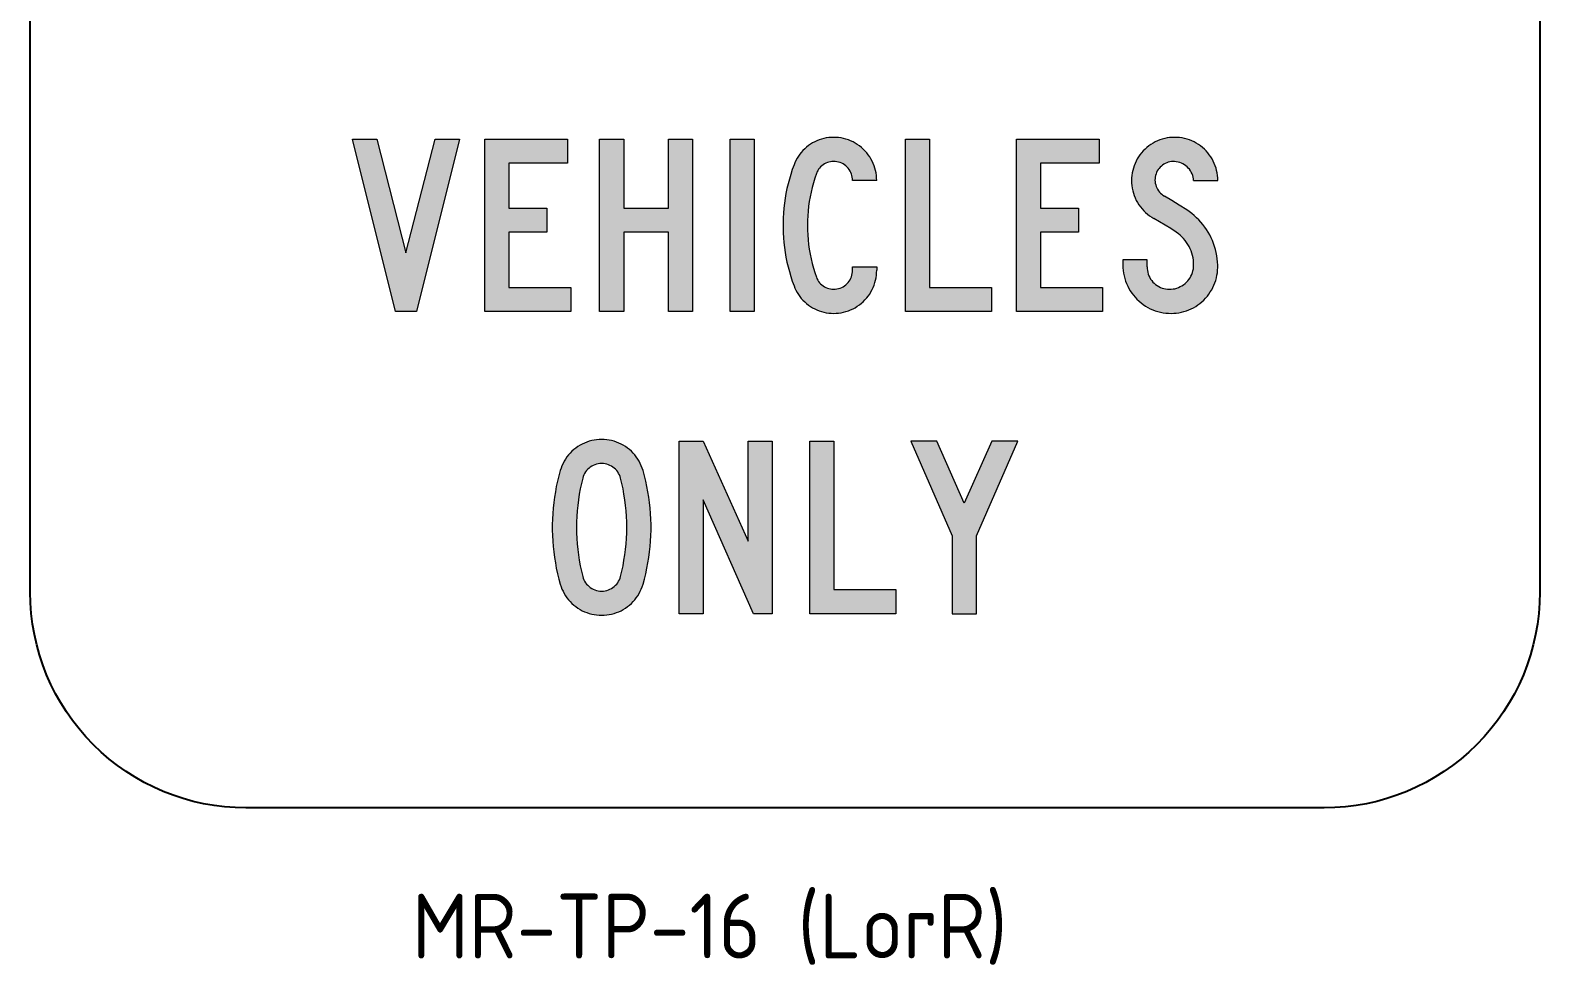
# Model space of a CAD drawing. Extents: x 217.2 to 287.2, y 155.2 to 242.5.
# Drawn here: x 217.2 to 287.2, y 155.2 to 198.5 of the extents above; entities that cross this region are included whole.
import ezdxf

# ---------------------------------------------------------------- set-up
doc = ezdxf.new("R2010")
doc.units = 0
doc.header["$LTSCALE"] = 12
doc.header["$MEASUREMENT"] = 0
doc.layers.get('0').update_dxf_attribs({"linetype": 'CONTINUOUS'})
for name, color, linetype in [('L25', 1, 'CONTINUOUS'), ('L35', 3, 'CONTINUOUS'), ('T25', 1, 'CONTINUOUS')]:
    doc.layers.add(name, color=color, linetype=linetype)
doc.styles.add('ISO', font='iso')

msp = doc.modelspace()

# ---------------------------------------------------------------- hatches: boundary and pattern name
at = {"layer": 'L25'}
h = msp.add_hatch(color=256, dxfattribs=at)
h.paths.add_polyline_path([(234.144, 185.462), (232.146, 193.463), (233.267, 193.463), (234.625, 188.183), (235.983, 193.463), (237.104, 193.463), (235.106, 185.462)])
h.paths.add_polyline_path([(238.274, 185.462), (238.274, 193.463), (242.111, 193.463), (242.111, 192.343), (239.394, 192.343), (239.394, 190.261), (241.154, 190.261), (241.154, 189.14), (239.394, 189.14), (239.394, 186.582), (242.275, 186.582), (242.275, 185.462)])
h.paths.add_polyline_path([(243.599, 185.462), (243.599, 193.463), (244.719, 193.463), (244.719, 190.261), (246.796, 190.261), (246.796, 193.463), (247.917, 193.463), (247.917, 185.462), (246.796, 185.462), (246.796, 189.14), (244.719, 189.14), (244.719, 185.462)])
h.paths.add_polyline_path([(249.657, 185.462), (249.657, 193.463), (250.777, 193.463), (250.777, 185.462)])
h.paths.add_polyline_path([(257.783, 185.462), (257.783, 193.463), (258.898, 193.463), (258.898, 186.582), (261.778, 186.582), (261.778, 185.462)])
h.paths.add_polyline_path([(262.929, 185.462), (262.929, 193.463), (266.766, 193.463), (266.766, 192.343), (264.044, 192.343), (264.044, 190.261), (265.804, 190.261), (265.804, 189.14), (264.044, 189.14), (264.044, 186.582), (266.925, 186.582), (266.925, 185.462)])
h.paths.add_polyline_path([(270.266, 192.422), (270.192, 192.422), (270.117, 192.417), (270.048, 192.407), (269.974, 192.392), (269.904, 192.368), (269.835, 192.338), (269.77, 192.303), (269.706, 192.259), (269.651, 192.214), (269.597, 192.164), (269.547, 192.105), (269.503, 192.045), (269.463, 191.986), (269.433, 191.916), (269.403, 191.847), (269.384, 191.778), (269.369, 191.703), (269.359, 191.629), (269.354, 191.555), (269.359, 191.48), (269.369, 191.411), (269.389, 191.336), (269.408, 191.267), (269.438, 191.198), (269.473, 191.133), (269.512, 191.069), (269.562, 191.009), (269.612, 190.955), (269.666, 190.905), (269.726, 190.86), (269.79, 190.821), (270.137, 190.618), (270.484, 190.404), (270.826, 190.181), (270.945, 190.102), (271.064, 190.013), (271.173, 189.918), (271.282, 189.819), (271.386, 189.72), (271.481, 189.611), (271.575, 189.502), (271.664, 189.383), (271.743, 189.264), (271.823, 189.14), (271.892, 189.016), (271.957, 188.882), (272.016, 188.753), (272.071, 188.615), (272.12, 188.481), (272.16, 188.342), (272.195, 188.198), (272.219, 188.054), (272.244, 187.911), (272.259, 187.767), (272.264, 187.623), (272.269, 187.504), (272.259, 187.385), (272.249, 187.266), (272.229, 187.147), (272.204, 187.028), (272.175, 186.914), (272.135, 186.8), (272.09, 186.686), (272.041, 186.582), (271.986, 186.473), (271.922, 186.374), (271.852, 186.275), (271.783, 186.175), (271.704, 186.086), (271.619, 186.002), (271.53, 185.918), (271.441, 185.843), (271.347, 185.774), (271.243, 185.704), (271.139, 185.645), (271.034, 185.59), (270.925, 185.541), (270.811, 185.501), (270.697, 185.466), (270.583, 185.437), (270.464, 185.412), (270.345, 185.397), (270.226, 185.387), (270.107, 185.382), (269.983, 185.387), (269.855, 185.397), (269.731, 185.412), (269.607, 185.437), (269.488, 185.466), (269.369, 185.506), (269.25, 185.551), (269.136, 185.6), (269.022, 185.66), (268.913, 185.724), (268.808, 185.794), (268.709, 185.868), (268.615, 185.947), (268.521, 186.037), (268.437, 186.126), (268.352, 186.225), (268.278, 186.324), (268.209, 186.428), (268.144, 186.537), (268.09, 186.646), (268.035, 186.765), (267.99, 186.879), (267.956, 187.003), (267.921, 187.122), (267.901, 187.246), (267.881, 187.37), (267.871, 187.499), (267.871, 187.623), (267.871, 187.861), (268.987, 187.861), (268.987, 187.544), (268.992, 187.455), (269.002, 187.37), (269.017, 187.286), (269.041, 187.207), (269.071, 187.122), (269.111, 187.048), (269.155, 186.974), (269.205, 186.904), (269.26, 186.835), (269.319, 186.775), (269.384, 186.721), (269.453, 186.671), (269.527, 186.627), (269.607, 186.587), (269.686, 186.557), (269.765, 186.532), (269.85, 186.513), (269.934, 186.503), (270.023, 186.498), (270.107, 186.503), (270.197, 186.513), (270.281, 186.527), (270.365, 186.552), (270.449, 186.582), (270.529, 186.622), (270.608, 186.661), (270.682, 186.711), (270.752, 186.765), (270.816, 186.825), (270.876, 186.889), (270.93, 186.959), (270.98, 187.033), (271.025, 187.112), (271.059, 187.192), (271.094, 187.276), (271.114, 187.36), (271.134, 187.445), (271.144, 187.534), (271.148, 187.623), (271.144, 187.732), (271.134, 187.846), (271.119, 187.955), (271.094, 188.064), (271.064, 188.173), (271.03, 188.277), (270.985, 188.382), (270.94, 188.481), (270.886, 188.58), (270.821, 188.674), (270.757, 188.763), (270.682, 188.848), (270.608, 188.932), (270.524, 189.006), (270.44, 189.076), (270.345, 189.14), (270.093, 189.314), (269.835, 189.472), (269.572, 189.631), (269.309, 189.785), (269.205, 189.844), (269.106, 189.909), (269.012, 189.983), (268.922, 190.057), (268.833, 190.142), (268.754, 190.231), (268.68, 190.32), (268.61, 190.419), (268.546, 190.518), (268.486, 190.622), (268.437, 190.732), (268.392, 190.841), (268.357, 190.955), (268.323, 191.069), (268.298, 191.188), (268.283, 191.307), (268.273, 191.421), (268.268, 191.545), (268.273, 191.659), (268.283, 191.773), (268.298, 191.892), (268.323, 192.006), (268.352, 192.115), (268.387, 192.229), (268.432, 192.338), (268.476, 192.442), (268.536, 192.546), (268.595, 192.645), (268.66, 192.739), (268.734, 192.829), (268.808, 192.918), (268.893, 193.002), (268.982, 193.077), (269.071, 193.151), (269.165, 193.215), (269.265, 193.28), (269.369, 193.334), (269.473, 193.384), (269.582, 193.424), (269.691, 193.458), (269.805, 193.488), (269.919, 193.513), (270.033, 193.528), (270.152, 193.538), (270.266, 193.543), (270.385, 193.538), (270.499, 193.528), (270.613, 193.513), (270.727, 193.488), (270.841, 193.458), (270.95, 193.424), (271.059, 193.384), (271.168, 193.334), (271.267, 193.28), (271.367, 193.215), (271.466, 193.151), (271.555, 193.077), (271.644, 193.002), (271.724, 192.918), (271.803, 192.829), (271.872, 192.739), (271.942, 192.645), (272.001, 192.546), (272.056, 192.442), (272.105, 192.338), (272.15, 192.229), (272.185, 192.115), (272.214, 192.006), (272.239, 191.892), (272.254, 191.773), (272.264, 191.659), (272.264, 191.545), (271.148, 191.545), (271.139, 191.624), (271.124, 191.698), (271.104, 191.778), (271.074, 191.852), (271.039, 191.926), (271, 191.991), (270.95, 192.06), (270.901, 192.12), (270.846, 192.174), (270.782, 192.229), (270.717, 192.273), (270.648, 192.313), (270.578, 192.348), (270.504, 192.378), (270.425, 192.397), (270.345, 192.412)])
h.paths.add_polyline_path([(256.454, 191.545), (255.333, 191.545), (255.328, 191.619), (255.319, 191.693), (255.304, 191.773), (255.279, 191.842), (255.249, 191.916), (255.214, 191.981), (255.175, 192.05), (255.13, 192.11), (255.076, 192.164), (255.021, 192.219), (254.957, 192.263), (254.892, 192.308), (254.828, 192.343), (254.753, 192.373), (254.679, 192.392), (254.605, 192.407), (254.53, 192.417), (254.451, 192.422), (254.377, 192.417), (254.307, 192.407), (254.233, 192.392), (254.163, 192.373), (254.094, 192.343), (254.03, 192.308), (253.965, 192.268), (253.906, 192.224), (253.851, 192.174), (253.801, 192.12), (253.757, 192.06), (253.717, 191.996), (253.682, 191.931), (253.653, 191.862), (253.583, 191.654), (253.519, 191.441), (253.459, 191.222), (253.41, 191.009), (253.365, 190.791), (253.326, 190.568), (253.296, 190.35), (253.271, 190.127), (253.251, 189.909), (253.241, 189.685), (253.236, 189.462), (253.241, 189.239), (253.251, 189.016), (253.271, 188.798), (253.296, 188.575), (253.326, 188.352), (253.365, 188.134), (253.41, 187.916), (253.459, 187.702), (253.519, 187.484), (253.583, 187.271), (253.653, 187.063), (253.682, 186.993), (253.717, 186.929), (253.757, 186.865), (253.801, 186.805), (253.851, 186.751), (253.906, 186.701), (253.965, 186.656), (254.03, 186.617), (254.094, 186.582), (254.163, 186.552), (254.233, 186.532), (254.307, 186.518), (254.377, 186.508), (254.451, 186.503), (254.53, 186.508), (254.605, 186.518), (254.679, 186.532), (254.753, 186.552), (254.828, 186.582), (254.892, 186.617), (254.957, 186.661), (255.021, 186.706), (255.076, 186.76), (255.13, 186.815), (255.175, 186.874), (255.214, 186.944), (255.249, 187.008), (255.279, 187.083), (255.304, 187.152), (255.319, 187.231), (255.328, 187.306), (255.333, 187.38), (255.333, 187.544), (256.454, 187.544), (256.454, 187.38), (256.449, 187.266), (256.439, 187.152), (256.424, 187.033), (256.399, 186.919), (256.37, 186.81), (256.335, 186.696), (256.29, 186.587), (256.241, 186.483), (256.186, 186.379), (256.127, 186.28), (256.057, 186.185), (255.988, 186.096), (255.909, 186.007), (255.829, 185.923), (255.74, 185.848), (255.651, 185.774), (255.552, 185.709), (255.452, 185.645), (255.353, 185.59), (255.244, 185.541), (255.14, 185.501), (255.026, 185.466), (254.917, 185.437), (254.803, 185.412), (254.684, 185.397), (254.57, 185.387), (254.451, 185.382), (254.342, 185.387), (254.228, 185.397), (254.114, 185.412), (254.005, 185.432), (253.891, 185.462), (253.787, 185.496), (253.678, 185.541), (253.578, 185.59), (253.474, 185.64), (253.38, 185.699), (253.286, 185.764), (253.197, 185.838), (253.112, 185.913), (253.033, 185.992), (252.954, 186.076), (252.884, 186.166), (252.82, 186.26), (252.76, 186.354), (252.706, 186.453), (252.656, 186.557), (252.617, 186.661), (252.537, 186.879), (252.468, 187.098), (252.403, 187.316), (252.344, 187.534), (252.289, 187.757), (252.245, 187.985), (252.205, 188.208), (252.175, 188.436), (252.146, 188.664), (252.131, 188.892), (252.116, 189.12), (252.111, 189.348), (252.111, 189.576), (252.116, 189.804), (252.131, 190.033), (252.146, 190.261), (252.175, 190.489), (252.205, 190.717), (252.245, 190.94), (252.289, 191.168), (252.344, 191.386), (252.403, 191.609), (252.468, 191.827), (252.537, 192.045), (252.617, 192.263), (252.656, 192.368), (252.706, 192.472), (252.76, 192.571), (252.82, 192.665), (252.884, 192.759), (252.954, 192.848), (253.033, 192.933), (253.112, 193.012), (253.197, 193.086), (253.286, 193.161), (253.38, 193.225), (253.474, 193.285), (253.578, 193.334), (253.678, 193.384), (253.787, 193.429), (253.891, 193.463), (254.005, 193.493), (254.114, 193.513), (254.228, 193.528), (254.342, 193.538), (254.451, 193.543), (254.57, 193.538), (254.684, 193.528), (254.803, 193.513), (254.917, 193.488), (255.026, 193.458), (255.14, 193.424), (255.244, 193.384), (255.353, 193.334), (255.452, 193.28), (255.552, 193.215), (255.651, 193.151), (255.74, 193.077), (255.829, 193.002), (255.909, 192.918), (255.988, 192.829), (256.057, 192.739), (256.127, 192.645), (256.186, 192.546), (256.241, 192.442), (256.29, 192.338), (256.335, 192.229), (256.37, 192.115), (256.399, 192.006), (256.424, 191.892), (256.439, 191.773), (256.449, 191.659)])
h = msp.add_hatch(color=256, dxfattribs=at)
h.paths.add_polyline_path([(244.575, 173.181), (244.635, 173.434), (244.689, 173.682), (244.734, 173.935), (244.774, 174.188), (244.808, 174.441), (244.833, 174.698), (244.848, 174.951), (244.863, 175.209), (244.863, 175.462), (244.863, 175.72), (244.848, 175.972), (244.833, 176.23), (244.808, 176.483), (244.774, 176.741), (244.734, 176.994), (244.689, 177.242), (244.635, 177.494), (244.575, 177.742), (244.555, 177.817), (244.526, 177.891), (244.486, 177.965), (244.446, 178.03), (244.397, 178.094), (244.342, 178.154), (244.283, 178.208), (244.223, 178.258), (244.154, 178.298), (244.084, 178.337), (244.01, 178.367), (243.936, 178.392), (243.856, 178.407), (243.777, 178.417), (243.698, 178.422), (243.618, 178.417), (243.539, 178.407), (243.46, 178.392), (243.385, 178.367), (243.311, 178.337), (243.242, 178.298), (243.172, 178.258), (243.113, 178.208), (243.053, 178.154), (242.999, 178.094), (242.949, 178.03), (242.909, 177.965), (242.87, 177.891), (242.84, 177.817), (242.82, 177.742), (242.761, 177.494), (242.706, 177.242), (242.662, 176.994), (242.622, 176.741), (242.587, 176.483), (242.562, 176.23), (242.547, 175.972), (242.533, 175.72), (242.533, 175.462), (242.533, 175.209), (242.547, 174.951), (242.562, 174.698), (242.587, 174.441), (242.622, 174.188), (242.662, 173.935), (242.706, 173.682), (242.761, 173.434), (242.82, 173.181), (242.84, 173.107), (242.87, 173.033), (242.909, 172.963), (242.949, 172.894), (242.999, 172.829), (243.053, 172.775), (243.113, 172.72), (243.172, 172.671), (243.242, 172.626), (243.311, 172.591), (243.385, 172.562), (243.46, 172.537), (243.539, 172.517), (243.618, 172.507), (243.698, 172.502), (243.777, 172.507), (243.856, 172.517), (243.936, 172.537), (244.01, 172.562), (244.084, 172.591), (244.154, 172.626), (244.223, 172.671), (244.283, 172.72), (244.342, 172.775), (244.397, 172.829), (244.446, 172.894), (244.486, 172.963), (244.526, 173.033), (244.555, 173.107)], flags=16)
h.paths.add_polyline_path([(245.616, 172.824), (245.686, 173.067), (245.745, 173.315), (245.8, 173.563), (245.844, 173.816), (245.889, 174.069), (245.919, 174.322), (245.948, 174.574), (245.968, 174.827), (245.983, 175.08), (245.988, 175.338), (245.988, 175.591), (245.983, 175.844), (245.968, 176.101), (245.948, 176.354), (245.919, 176.607), (245.889, 176.86), (245.844, 177.113), (245.8, 177.361), (245.745, 177.609), (245.686, 177.856), (245.616, 178.104), (245.582, 178.213), (245.537, 178.322), (245.487, 178.427), (245.433, 178.531), (245.373, 178.63), (245.304, 178.729), (245.235, 178.818), (245.155, 178.907), (245.076, 178.992), (244.987, 179.066), (244.897, 179.14), (244.798, 179.21), (244.699, 179.269), (244.6, 179.324), (244.491, 179.373), (244.382, 179.418), (244.273, 179.453), (244.159, 179.483), (244.045, 179.507), (243.931, 179.527), (243.817, 179.537), (243.698, 179.537), (243.579, 179.537), (243.465, 179.527), (243.351, 179.507), (243.237, 179.483), (243.123, 179.453), (243.014, 179.418), (242.904, 179.373), (242.795, 179.324), (242.696, 179.269), (242.597, 179.21), (242.498, 179.14), (242.409, 179.066), (242.319, 178.992), (242.24, 178.907), (242.161, 178.818), (242.091, 178.729), (242.022, 178.63), (241.962, 178.531), (241.908, 178.427), (241.858, 178.322), (241.814, 178.213), (241.779, 178.104), (241.71, 177.856), (241.65, 177.609), (241.596, 177.361), (241.551, 177.113), (241.506, 176.86), (241.477, 176.607), (241.447, 176.354), (241.427, 176.101), (241.412, 175.844), (241.407, 175.591), (241.407, 175.338), (241.412, 175.08), (241.427, 174.827), (241.447, 174.574), (241.477, 174.322), (241.506, 174.069), (241.551, 173.816), (241.596, 173.563), (241.65, 173.315), (241.71, 173.067), (241.779, 172.824), (241.814, 172.71), (241.858, 172.601), (241.908, 172.497), (241.962, 172.393), (242.022, 172.294), (242.091, 172.2), (242.161, 172.105), (242.24, 172.021), (242.319, 171.937), (242.409, 171.858), (242.498, 171.788), (242.597, 171.719), (242.696, 171.659), (242.795, 171.6), (242.904, 171.55), (243.014, 171.511), (243.123, 171.471), (243.237, 171.441), (243.351, 171.416), (243.465, 171.401), (243.579, 171.392), (243.698, 171.387), (243.817, 171.392), (243.931, 171.401), (244.045, 171.416), (244.159, 171.441), (244.273, 171.471), (244.382, 171.511), (244.491, 171.55), (244.6, 171.6), (244.699, 171.659), (244.798, 171.719), (244.897, 171.788), (244.987, 171.858), (245.076, 171.937), (245.155, 172.021), (245.235, 172.105), (245.304, 172.2), (245.373, 172.294), (245.433, 172.393), (245.487, 172.497), (245.537, 172.601), (245.582, 172.71)])
h.paths.add_polyline_path([(247.292, 171.461), (247.292, 179.463), (248.412, 179.463), (250.49, 174.822), (250.49, 179.463), (251.61, 179.463), (251.61, 171.461), (250.733, 171.461), (248.412, 176.741), (248.412, 171.461)])
h.paths.add_polyline_path([(253.35, 171.461), (253.35, 179.463), (254.471, 179.463), (254.471, 172.581), (257.346, 172.581), (257.346, 171.461)])
h.paths.add_polyline_path([(259.954, 171.461), (261.074, 171.461), (261.074, 175.065), (262.993, 179.463), (261.793, 179.463), (260.514, 176.582), (259.235, 179.463), (258.035, 179.463), (259.954, 175.065)])

# ---------------------------------------------------------------- linework, layer by layer
at = {"color": 3, "lineweight": 0}
for points in [[(234.144, 185.462), (232.146, 193.463), (233.267, 193.463), (234.625, 188.183), (235.983, 193.463), (237.104, 193.463), (235.106, 185.462), (234.144, 185.462), (234.144, 185.462)], [(238.274, 185.462), (238.274, 193.463), (242.111, 193.463), (242.111, 192.343), (239.394, 192.343), (239.394, 190.261), (241.154, 190.261), (241.154, 189.14), (239.394, 189.14), (239.394, 186.582), (242.275, 186.582), (242.275, 185.462), (238.274, 185.462), (238.274, 185.462)], [(243.599, 185.462), (243.599, 193.463), (244.719, 193.463), (244.719, 190.261), (246.796, 190.261), (246.796, 193.463), (247.917, 193.463), (247.917, 185.462), (246.796, 185.462), (246.796, 189.14), (244.719, 189.14), (244.719, 185.462), (243.599, 185.462), (243.599, 185.462)], [(249.657, 185.462), (249.657, 193.463), (250.777, 193.463), (250.777, 185.462), (249.657, 185.462), (249.657, 185.462)], [(254.451, 193.543), (254.342, 193.538), (254.228, 193.528), (254.114, 193.513), (254.005, 193.493), (253.891, 193.463), (253.787, 193.429), (253.678, 193.384), (253.578, 193.334), (253.474, 193.285), (253.38, 193.225), (253.286, 193.161), (253.197, 193.086), (253.112, 193.012), (253.033, 192.933), (252.954, 192.848), (252.884, 192.759), (252.82, 192.665), (252.76, 192.571), (252.706, 192.472), (252.656, 192.368), (252.617, 192.263)], [(256.454, 191.545), (256.449, 191.659), (256.439, 191.773), (256.424, 191.892), (256.399, 192.006), (256.37, 192.115), (256.335, 192.229), (256.29, 192.338), (256.241, 192.442), (256.186, 192.546), (256.127, 192.645), (256.057, 192.739), (255.988, 192.829), (255.909, 192.918), (255.829, 193.002), (255.74, 193.077), (255.651, 193.151), (255.552, 193.215), (255.452, 193.28), (255.353, 193.334), (255.244, 193.384), (255.14, 193.424), (255.026, 193.458), (254.917, 193.488), (254.803, 193.513), (254.684, 193.528), (254.57, 193.538), (254.451, 193.543)], [(257.783, 185.462), (257.783, 193.463), (258.898, 193.463), (258.898, 186.582), (261.778, 186.582), (261.778, 185.462), (257.783, 185.462), (257.783, 185.462)], [(262.929, 185.462), (262.929, 193.463), (266.766, 193.463), (266.766, 192.343), (264.044, 192.343), (264.044, 190.261), (265.804, 190.261), (265.804, 189.14), (264.044, 189.14), (264.044, 186.582), (266.925, 186.582), (266.925, 185.462), (262.929, 185.462), (262.929, 185.462)], [(271.148, 191.545), (272.264, 191.545), (272.264, 191.659), (272.254, 191.773), (272.239, 191.892), (272.214, 192.006), (272.185, 192.115), (272.15, 192.229), (272.105, 192.338), (272.056, 192.442), (272.001, 192.546), (271.942, 192.645), (271.872, 192.739), (271.803, 192.829), (271.724, 192.918), (271.644, 193.002), (271.555, 193.077), (271.466, 193.151), (271.367, 193.215), (271.267, 193.28), (271.168, 193.334), (271.059, 193.384), (270.95, 193.424), (270.841, 193.458), (270.727, 193.488), (270.613, 193.513), (270.499, 193.528), (270.385, 193.538), (270.266, 193.543), (270.152, 193.538), (270.033, 193.528), (269.919, 193.513), (269.805, 193.488), (269.691, 193.458), (269.582, 193.424), (269.473, 193.384), (269.369, 193.334), (269.265, 193.28), (269.165, 193.215), (269.071, 193.151), (268.982, 193.077), (268.893, 193.002), (268.808, 192.918), (268.734, 192.829), (268.66, 192.739), (268.595, 192.645), (268.536, 192.546), (268.476, 192.442), (268.432, 192.338), (268.387, 192.229), (268.352, 192.115), (268.323, 192.006), (268.298, 191.892), (268.283, 191.773), (268.273, 191.659), (268.268, 191.545), (268.273, 191.421), (268.283, 191.307), (268.298, 191.188), (268.323, 191.069), (268.357, 190.955), (268.392, 190.841), (268.437, 190.732), (268.486, 190.622), (268.546, 190.518), (268.61, 190.419), (268.68, 190.32), (268.754, 190.231), (268.833, 190.142), (268.922, 190.057), (269.012, 189.983), (269.106, 189.909), (269.205, 189.844), (269.309, 189.785)], [(252.617, 192.263), (252.537, 192.045), (252.468, 191.827), (252.403, 191.609), (252.344, 191.386), (252.289, 191.168), (252.245, 190.94), (252.205, 190.717), (252.175, 190.489), (252.146, 190.261), (252.131, 190.033), (252.116, 189.804), (252.111, 189.576), (252.111, 189.348), (252.116, 189.12), (252.131, 188.892), (252.146, 188.664), (252.175, 188.436), (252.205, 188.208), (252.245, 187.985), (252.289, 187.757), (252.344, 187.534), (252.403, 187.316), (252.468, 187.098), (252.537, 186.879), (252.617, 186.661)], [(256.454, 191.545), (255.333, 191.545), (255.328, 191.619), (255.319, 191.693), (255.304, 191.773), (255.279, 191.842), (255.249, 191.916), (255.214, 191.981), (255.175, 192.05), (255.13, 192.11), (255.076, 192.164), (255.021, 192.219), (254.957, 192.263), (254.892, 192.308), (254.828, 192.343), (254.753, 192.373), (254.679, 192.392), (254.605, 192.407), (254.53, 192.417), (254.451, 192.422), (254.377, 192.417), (254.307, 192.407), (254.233, 192.392), (254.163, 192.373), (254.094, 192.343), (254.03, 192.308), (253.965, 192.268), (253.906, 192.224), (253.851, 192.174), (253.801, 192.12), (253.757, 192.06), (253.717, 191.996), (253.682, 191.931), (253.653, 191.862), (253.583, 191.654), (253.519, 191.441), (253.459, 191.222), (253.41, 191.009), (253.365, 190.791), (253.326, 190.568), (253.296, 190.35), (253.271, 190.127), (253.251, 189.909), (253.241, 189.685), (253.236, 189.462), (253.241, 189.239), (253.251, 189.016), (253.271, 188.798), (253.296, 188.575), (253.326, 188.352), (253.365, 188.134), (253.41, 187.916), (253.459, 187.702), (253.519, 187.484), (253.583, 187.271), (253.653, 187.063), (253.682, 186.993), (253.717, 186.929), (253.757, 186.865), (253.801, 186.805), (253.851, 186.751), (253.906, 186.701), (253.965, 186.656), (254.03, 186.617), (254.094, 186.582), (254.163, 186.552), (254.233, 186.532), (254.307, 186.518), (254.377, 186.508), (254.451, 186.503), (254.53, 186.508), (254.605, 186.518), (254.679, 186.532), (254.753, 186.552), (254.828, 186.582), (254.892, 186.617), (254.957, 186.661), (255.021, 186.706), (255.076, 186.76), (255.13, 186.815), (255.175, 186.874), (255.214, 186.944), (255.249, 187.008), (255.279, 187.083), (255.304, 187.152), (255.319, 187.231), (255.328, 187.306), (255.333, 187.38), (255.333, 187.544), (256.454, 187.544)], [(270.266, 192.422), (270.192, 192.422), (270.117, 192.417), (270.048, 192.407), (269.974, 192.392), (269.904, 192.368), (269.835, 192.338), (269.77, 192.303), (269.706, 192.259), (269.651, 192.214), (269.597, 192.164), (269.547, 192.105), (269.503, 192.045), (269.463, 191.986), (269.433, 191.916), (269.403, 191.847), (269.384, 191.778), (269.369, 191.703), (269.359, 191.629), (269.354, 191.555), (269.359, 191.48), (269.369, 191.411), (269.389, 191.336), (269.408, 191.267), (269.438, 191.198), (269.473, 191.133), (269.512, 191.069), (269.562, 191.009), (269.612, 190.955), (269.666, 190.905), (269.726, 190.86), (269.79, 190.821)], [(271.148, 191.545), (271.139, 191.624), (271.124, 191.698), (271.104, 191.778), (271.074, 191.852), (271.039, 191.926), (271, 191.991), (270.95, 192.06), (270.901, 192.12), (270.846, 192.174), (270.782, 192.229), (270.717, 192.273), (270.648, 192.313), (270.578, 192.348), (270.504, 192.378), (270.425, 192.397), (270.345, 192.412), (270.266, 192.422)], [(267.871, 187.861), (267.871, 187.623), (267.871, 187.499), (267.881, 187.37), (267.901, 187.246), (267.921, 187.122), (267.956, 187.003), (267.99, 186.879), (268.035, 186.765), (268.09, 186.646), (268.144, 186.537), (268.209, 186.428), (268.278, 186.324), (268.352, 186.225), (268.437, 186.126), (268.521, 186.037), (268.615, 185.947), (268.709, 185.868), (268.808, 185.794), (268.913, 185.724), (269.022, 185.66), (269.136, 185.6), (269.25, 185.551), (269.369, 185.506), (269.488, 185.466), (269.607, 185.437), (269.731, 185.412), (269.855, 185.397), (269.983, 185.387), (270.107, 185.382), (270.226, 185.387), (270.345, 185.397), (270.464, 185.412), (270.583, 185.437), (270.697, 185.466), (270.811, 185.501), (270.925, 185.541), (271.034, 185.59), (271.139, 185.645), (271.243, 185.704), (271.347, 185.774), (271.441, 185.843), (271.53, 185.918), (271.619, 186.002), (271.704, 186.086), (271.783, 186.175), (271.852, 186.275), (271.922, 186.374), (271.986, 186.473), (272.041, 186.582), (272.09, 186.686), (272.135, 186.8), (272.175, 186.914), (272.204, 187.028), (272.229, 187.147), (272.249, 187.266), (272.259, 187.385), (272.269, 187.504), (272.264, 187.623), (272.259, 187.767), (272.244, 187.911), (272.219, 188.054), (272.195, 188.198), (272.16, 188.342), (272.12, 188.481), (272.071, 188.615), (272.016, 188.753), (271.957, 188.882), (271.892, 189.016), (271.823, 189.14), (271.743, 189.264), (271.664, 189.383), (271.575, 189.502), (271.481, 189.611), (271.386, 189.72), (271.282, 189.819), (271.173, 189.918), (271.064, 190.013), (270.945, 190.102), (270.826, 190.181), (270.484, 190.404), (270.137, 190.618), (269.79, 190.821)], [(270.345, 189.14), (270.093, 189.314), (269.835, 189.472), (269.572, 189.631), (269.309, 189.785)], [(271.148, 187.623), (271.144, 187.732), (271.134, 187.846), (271.119, 187.955), (271.094, 188.064), (271.064, 188.173), (271.03, 188.277), (270.985, 188.382), (270.94, 188.481), (270.886, 188.58), (270.821, 188.674), (270.757, 188.763), (270.682, 188.848), (270.608, 188.932), (270.524, 189.006), (270.44, 189.076), (270.345, 189.14)], [(268.987, 187.544), (268.987, 187.861), (267.871, 187.861)], [(270.107, 186.503), (270.197, 186.513), (270.281, 186.527), (270.365, 186.552), (270.449, 186.582), (270.529, 186.622), (270.608, 186.661), (270.682, 186.711), (270.752, 186.765), (270.816, 186.825), (270.876, 186.889), (270.93, 186.959), (270.98, 187.033), (271.025, 187.112), (271.059, 187.192), (271.094, 187.276), (271.114, 187.36), (271.134, 187.445), (271.144, 187.534), (271.148, 187.623)], [(254.451, 185.382), (254.57, 185.387), (254.684, 185.397), (254.803, 185.412), (254.917, 185.437), (255.026, 185.466), (255.14, 185.501), (255.244, 185.541), (255.353, 185.59), (255.452, 185.645), (255.552, 185.709), (255.651, 185.774), (255.74, 185.848), (255.829, 185.923), (255.909, 186.007), (255.988, 186.096), (256.057, 186.185), (256.127, 186.28), (256.186, 186.379), (256.241, 186.483), (256.29, 186.587), (256.335, 186.696), (256.37, 186.81), (256.399, 186.919), (256.424, 187.033), (256.439, 187.152), (256.449, 187.266), (256.454, 187.38)], [(256.454, 187.544), (256.454, 187.38)], [(268.987, 187.544), (268.992, 187.455), (269.002, 187.37), (269.017, 187.286), (269.041, 187.207), (269.071, 187.122), (269.111, 187.048), (269.155, 186.974), (269.205, 186.904), (269.26, 186.835), (269.319, 186.775), (269.384, 186.721), (269.453, 186.671), (269.527, 186.627), (269.607, 186.587), (269.686, 186.557), (269.765, 186.532), (269.85, 186.513), (269.934, 186.503), (270.023, 186.498), (270.107, 186.503)], [(252.617, 186.661), (252.656, 186.557), (252.706, 186.453), (252.76, 186.354), (252.82, 186.26), (252.884, 186.166), (252.954, 186.076), (253.033, 185.992), (253.112, 185.913), (253.197, 185.838), (253.286, 185.764), (253.38, 185.699), (253.474, 185.64), (253.578, 185.59), (253.678, 185.541), (253.787, 185.496), (253.891, 185.462), (254.005, 185.432), (254.114, 185.412), (254.228, 185.397), (254.342, 185.387), (254.451, 185.382)], [(245.616, 172.824), (245.686, 173.067), (245.745, 173.315), (245.8, 173.563), (245.844, 173.816), (245.889, 174.069), (245.919, 174.322), (245.948, 174.574), (245.968, 174.827), (245.983, 175.08), (245.988, 175.338), (245.988, 175.591), (245.983, 175.844), (245.968, 176.101), (245.948, 176.354), (245.919, 176.607), (245.889, 176.86), (245.844, 177.113), (245.8, 177.361), (245.745, 177.609), (245.686, 177.856), (245.616, 178.104), (245.582, 178.213), (245.537, 178.322), (245.487, 178.427), (245.433, 178.531), (245.373, 178.63), (245.304, 178.729), (245.235, 178.818), (245.155, 178.907), (245.076, 178.992), (244.987, 179.066), (244.897, 179.14), (244.798, 179.21), (244.699, 179.269), (244.6, 179.324), (244.491, 179.373), (244.382, 179.418), (244.273, 179.453), (244.159, 179.483), (244.045, 179.507), (243.931, 179.527), (243.817, 179.537), (243.698, 179.537), (243.579, 179.537), (243.465, 179.527), (243.351, 179.507), (243.237, 179.483), (243.123, 179.453), (243.014, 179.418), (242.904, 179.373), (242.795, 179.324), (242.696, 179.269), (242.597, 179.21), (242.498, 179.14), (242.409, 179.066), (242.319, 178.992), (242.24, 178.907), (242.161, 178.818), (242.091, 178.729), (242.022, 178.63), (241.962, 178.531), (241.908, 178.427), (241.858, 178.322), (241.814, 178.213), (241.779, 178.104), (241.71, 177.856), (241.65, 177.609), (241.596, 177.361), (241.551, 177.113), (241.506, 176.86), (241.477, 176.607), (241.447, 176.354), (241.427, 176.101), (241.412, 175.844), (241.407, 175.591), (241.407, 175.338), (241.412, 175.08), (241.427, 174.827), (241.447, 174.574), (241.477, 174.322), (241.506, 174.069), (241.551, 173.816), (241.596, 173.563), (241.65, 173.315), (241.71, 173.067), (241.779, 172.824), (241.814, 172.71), (241.858, 172.601), (241.908, 172.497), (241.962, 172.393), (242.022, 172.294), (242.091, 172.2), (242.161, 172.105), (242.24, 172.021), (242.319, 171.937), (242.409, 171.858), (242.498, 171.788), (242.597, 171.719), (242.696, 171.659), (242.795, 171.6), (242.904, 171.55), (243.014, 171.511), (243.123, 171.471), (243.237, 171.441), (243.351, 171.416), (243.465, 171.401), (243.579, 171.392), (243.698, 171.387), (243.817, 171.392), (243.931, 171.401), (244.045, 171.416), (244.159, 171.441), (244.273, 171.471), (244.382, 171.511), (244.491, 171.55), (244.6, 171.6), (244.699, 171.659), (244.798, 171.719), (244.897, 171.788), (244.987, 171.858), (245.076, 171.937), (245.155, 172.021), (245.235, 172.105), (245.304, 172.2), (245.373, 172.294), (245.433, 172.393), (245.487, 172.497), (245.537, 172.601), (245.582, 172.71), (245.616, 172.824), (245.616, 172.824)], [(247.292, 171.461), (247.292, 179.463), (248.412, 179.463), (250.49, 174.822), (250.49, 179.463), (251.61, 179.463), (251.61, 171.461), (250.733, 171.461), (248.412, 176.741), (248.412, 171.461), (247.292, 171.461), (247.292, 171.461)], [(253.35, 171.461), (253.35, 179.463), (254.471, 179.463), (254.471, 172.581), (257.346, 172.581), (257.346, 171.461), (253.35, 171.461), (253.35, 171.461)], [(259.954, 171.461), (261.074, 171.461), (261.074, 175.065), (262.993, 179.463), (261.793, 179.463), (260.514, 176.582), (259.235, 179.463), (258.035, 179.463), (259.954, 175.065), (259.954, 171.461), (259.954, 171.461)], [(244.575, 173.181), (244.635, 173.434), (244.689, 173.682), (244.734, 173.935), (244.774, 174.188), (244.808, 174.441), (244.833, 174.698), (244.848, 174.951), (244.863, 175.209), (244.863, 175.462), (244.863, 175.72), (244.848, 175.972), (244.833, 176.23), (244.808, 176.483), (244.774, 176.741), (244.734, 176.994), (244.689, 177.242), (244.635, 177.494), (244.575, 177.742), (244.555, 177.817), (244.526, 177.891), (244.486, 177.965), (244.446, 178.03), (244.397, 178.094), (244.342, 178.154), (244.283, 178.208), (244.223, 178.258), (244.154, 178.298), (244.084, 178.337), (244.01, 178.367), (243.936, 178.392), (243.856, 178.407), (243.777, 178.417), (243.698, 178.422), (243.618, 178.417), (243.539, 178.407), (243.46, 178.392), (243.385, 178.367), (243.311, 178.337), (243.242, 178.298), (243.172, 178.258), (243.113, 178.208), (243.053, 178.154), (242.999, 178.094), (242.949, 178.03), (242.909, 177.965), (242.87, 177.891), (242.84, 177.817), (242.82, 177.742), (242.761, 177.494), (242.706, 177.242), (242.662, 176.994), (242.622, 176.741), (242.587, 176.483), (242.562, 176.23), (242.547, 175.972), (242.533, 175.72), (242.533, 175.462), (242.533, 175.209), (242.547, 174.951), (242.562, 174.698), (242.587, 174.441), (242.622, 174.188), (242.662, 173.935), (242.706, 173.682), (242.761, 173.434), (242.82, 173.181), (242.84, 173.107), (242.87, 173.033), (242.909, 172.963), (242.949, 172.894), (242.999, 172.829), (243.053, 172.775), (243.113, 172.72), (243.172, 172.671), (243.242, 172.626), (243.311, 172.591), (243.385, 172.562), (243.46, 172.537), (243.539, 172.517), (243.618, 172.507), (243.698, 172.502), (243.777, 172.507), (243.856, 172.517), (243.936, 172.537), (244.01, 172.562), (244.084, 172.591), (244.154, 172.626), (244.223, 172.671), (244.283, 172.72), (244.342, 172.775), (244.397, 172.829), (244.446, 172.894), (244.486, 172.963), (244.526, 173.033), (244.555, 173.107), (244.575, 173.181), (244.575, 173.181)]]:
    msp.add_lwpolyline(points, dxfattribs=at)
at = {"layer": 'L35'}
msp.add_lwpolyline([(217.2, 172.457), (217.2, 232.457, -0.414214), (227.2, 242.457), (277.2, 242.457, -0.414214), (287.2, 232.457), (287.2, 172.457, -0.414214), (277.2, 162.457), (227.2, 162.457, -0.414214)], format="xyb", close=True, dxfattribs=at)

# ---------------------------------------------------------------- texts
at = {"layer": 'T25', "color": 3, "style": 'ISO'}
msp.add_text('MR-TP-16 (LorR)', height=3, dxfattribs=at).set_placement((234.903, 155.479))

doc.saveas('drawing.dxf')
